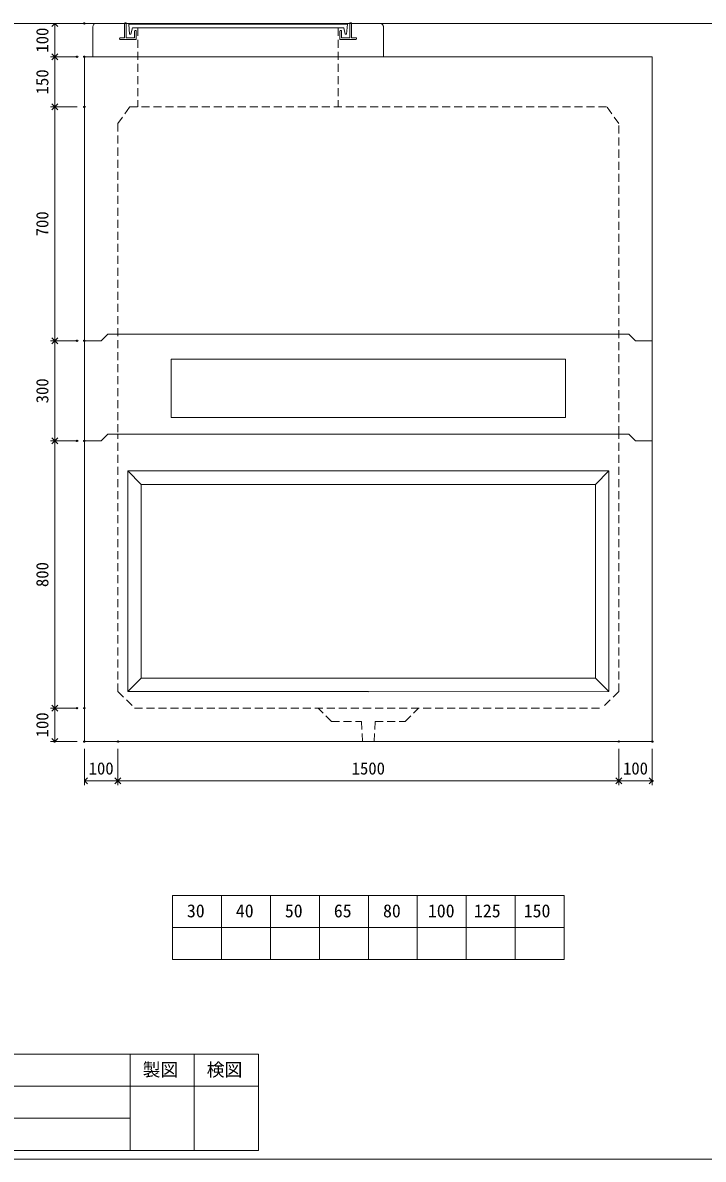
# Model space of a CAD drawing. Units: millimetres, scale not verified. Extents: x -6420 to 6420, y -3053 to 3053.
# Drawn here: x 285 to 2323, y -2658 to 745 of the extents above; entities that cross this region are included whole.
import ezdxf
from ezdxf.enums import TextEntityAlignment as Align

# ---------------------------------------------------------------- set-up
doc = ezdxf.new("R2010")
doc.units = ezdxf.units.MM
doc.header["$LTSCALE"] = 20
doc.header["$PDMODE"] = 32
doc.header["$PDSIZE"] = 4
for name, pattern in [('DASHED1', [1.8, 1.2, -0.6]), ('USER2', [50.8, 31.75, -6.35, 6.35, -6.35]), ('USER5', [3.185, 0.01, -3.175])]:
    doc.linetypes.add(name, pattern=pattern)
doc.layers.add('0-1_Defpoints', color=7, linetype='Continuous')
for name, color, linetype, lineweight in [('0-2_waku', 7, 'Continuous', 18), ('0-3_gaikei', 7, 'Continuous', 18), ('0-4_kakure', 7, 'DASHED1', 5), ('0-5_sunpou', 7, 'Continuous', 5), ('0-8_uchigawa', 6, 'Continuous', 18), ('0-A_futa', 3, 'Continuous', 18), ('0-B_GL', 4, 'Continuous', 18), ('0-D_文字１', 7, 'Continuous', 18), ('1-2_uchigawa2', 6, 'USER2', 18)]:
    doc.layers.add(name, color=color, linetype=linetype, lineweight=lineweight)
doc.styles.add('ＭＳ ゴシック', font='')
doc.styles.get('ＭＳ ゴシック').set_extended_font_data('MS Gothic')

# ---------------------------------------------------------------- blocks, each defined once
blk = doc.blocks.new('A$C13530FD9')
at = {"layer": '0-3_gaikei'}
for p, q in [((0, 0), (0, 90)), ((10, 100), (95, 100)), ((775, 100), (860, 100)), ((870, 0), (870, 90))]:
    blk.add_line(p, q, dxfattribs=at)
for centre, radius, start, end in [((9.42, 90.58), 9.44, 86.47383, 183.52617), ((860.33, 90.33), 9.68, 358.04251, 91.95749), ((860, 90), 10, 0, 10)]:
    blk.add_arc(centre, radius, start, end, dxfattribs=at)
at = {"layer": '0-4_kakure', "linetype": 'USER5', "lineweight": 18}
for p, q in [((135, 0), (135, 86.5)), ((735, 0), (735, 86.5))]:
    blk.add_line(p, q, dxfattribs=at)
at = {"layer": '0-A_futa'}
for p, q in [((95, 100), (95, 57)), ((97, 102), (100, 102)), ((100, 102), (100, 57)), ((107.81, 97.5), (762.14, 97.5)), ((107.81, 97.5), (110.3, 67.5)), ((118.33, 86.5), (114.01, 67.5)), ((118.33, 86.5), (751.67, 86.5)), ((125, 77), (125, 57)), ((127, 79), (128, 79)), ((130, 77), (130, 52)), ((740, 77), (740, 52)), ((743, 79), (742, 79)), ((745, 77), (745, 57)), ((751.67, 86.5), (755.99, 67.5)), ((762.14, 97.5), (759.89, 67.5)), ((770, 102), (773, 102)), ((770, 102), (770, 57)), ((775, 100), (775, 57)), ((80, 55), (80, 54)), ((82, 57), (95, 57)), ((130, 52), (82, 52)), ((100, 57), (125, 57)), ((110.3, 67.5), (114.01, 67.5)), ((740, 52), (788, 52)), ((770, 57), (745, 57)), ((759.89, 67.5), (755.99, 67.5)), ((788, 57), (775, 57)), ((790, 55), (790, 54))]:
    blk.add_line(p, q, dxfattribs=at)
for centre, start, end in [((97, 100), 90, 180), ((127, 77), 90, 180), ((128, 77), 0, 90), ((742, 77), 90, 180), ((743, 77), 0, 90), ((773, 100), 0, 90), ((82, 55), 90, 180), ((82, 54), 180, 270), ((788, 55), 0, 90), ((788, 54), 270, 0)]:
    blk.add_arc(centre, 2, start, end, dxfattribs=at)
blk = doc.blocks.new('_Open90')
at = {"layer": '0-5_sunpou'}
blk.add_line((0, 0), (-1, 0), dxfattribs=at)
blk.add_lwpolyline([(-0.5, 0.5), (0, 0), (-0.5, -0.5)], dxfattribs=at)
blk = doc.blocks.new('D63')
at = {"layer": '0-1_Defpoints'}
for p in [(3053.24, 3327.42), (2964.21, 3227.42), (3053.24, 3227.42)]:
    blk.add_point(p, dxfattribs=at)
at = {"layer": '0-5_sunpou'}
for p, q in [((3031.24, 3327.42), (2951.21, 3327.42)), ((2964.21, 3309.42), (2964.21, 3245.42)), ((3031.24, 3227.42), (2951.21, 3227.42))]:
    blk.add_line(p, q, dxfattribs=at)
at = {"layer": '0-5_sunpou', "xscale": 18, "yscale": 18}
for p, rotation in [((2964.21, 3327.42), 90), ((2964.21, 3227.42), 270)]:
    blk.add_blockref('_Open90', p, dxfattribs=dict(at, rotation=rotation))
at = {"layer": '0-5_sunpou', "style": 'ＭＳ ゴシック'}
blk.add_text('100', height=36.66, rotation=90, dxfattribs=at).set_placement((2956.21, 3239.92), align=Align.BOTTOM_LEFT)
blk = doc.blocks.new('D64')
at = {"layer": '0-1_Defpoints'}
for p in [(3031.24, 3227.42), (2964.21, 3077.42), (3053.24, 3077.42)]:
    blk.add_point(p, dxfattribs=at)
at = {"layer": '0-5_sunpou'}
for p, q in [((3009.24, 3227.42), (2951.21, 3227.42)), ((2964.21, 3209.42), (2964.21, 3095.42)), ((3031.24, 3077.42), (2951.21, 3077.42))]:
    blk.add_line(p, q, dxfattribs=at)
at = {"layer": '0-5_sunpou', "xscale": 18, "yscale": 18}
for p, rotation in [((2964.21, 3227.42), 90), ((2964.21, 3077.42), 270)]:
    blk.add_blockref('_Open90', p, dxfattribs=dict(at, rotation=rotation))
at = {"layer": '0-5_sunpou', "style": 'ＭＳ ゴシック'}
blk.add_text('150', height=36.66, rotation=90, dxfattribs=at).set_placement((2956.21, 3114.92), align=Align.BOTTOM_LEFT)
blk = doc.blocks.new('D65')
at = {"layer": '0-1_Defpoints'}
for p in [(3053.24, 3077.42), (2964.21, 2377.42), (3053.24, 2377.42)]:
    blk.add_point(p, dxfattribs=at)
at = {"layer": '0-5_sunpou'}
for p, q in [((3031.24, 3077.42), (2951.21, 3077.42)), ((2964.21, 3059.42), (2964.21, 2395.42)), ((3031.24, 2377.42), (2951.21, 2377.42))]:
    blk.add_line(p, q, dxfattribs=at)
at = {"layer": '0-5_sunpou', "xscale": 18, "yscale": 18}
for p, rotation in [((2964.21, 3077.42), 90), ((2964.21, 2377.42), 270)]:
    blk.add_blockref('_Open90', p, dxfattribs=dict(at, rotation=rotation))
at = {"layer": '0-5_sunpou', "style": 'ＭＳ ゴシック'}
blk.add_text('700', height=36.66, rotation=90, dxfattribs=at).set_placement((2956.21, 2689.92), align=Align.BOTTOM_LEFT)
blk = doc.blocks.new('D73')
at = {"layer": '0-1_Defpoints'}
for p in [(3031.24, 2377.42), (2964.21, 2077.42), (3031.24, 2077.42)]:
    blk.add_point(p, dxfattribs=at)
at = {"layer": '0-5_sunpou'}
for p, q in [((3009.24, 2377.42), (2951.21, 2377.42)), ((2964.21, 2359.42), (2964.21, 2095.42)), ((3009.24, 2077.42), (2951.21, 2077.42))]:
    blk.add_line(p, q, dxfattribs=at)
at = {"layer": '0-5_sunpou', "xscale": 18, "yscale": 18}
for p, rotation in [((2964.21, 2377.42), 90), ((2964.21, 2077.42), 270)]:
    blk.add_blockref('_Open90', p, dxfattribs=dict(at, rotation=rotation))
at = {"layer": '0-5_sunpou', "style": 'ＭＳ ゴシック'}
blk.add_text('300', height=36.66, rotation=90, dxfattribs=at).set_placement((2956.21, 2189.92), align=Align.BOTTOM_LEFT)
blk = doc.blocks.new('D50')
at = {"layer": '0-1_Defpoints'}
for p in [(3053.24, 2077.42), (2964.21, 1277.42), (3053.24, 1277.42)]:
    blk.add_point(p, dxfattribs=at)
at = {"layer": '0-5_sunpou'}
for p, q in [((3031.24, 2077.42), (2951.21, 2077.42)), ((2964.21, 2059.42), (2964.21, 1295.42)), ((3031.24, 1277.42), (2951.21, 1277.42))]:
    blk.add_line(p, q, dxfattribs=at)
at = {"layer": '0-5_sunpou', "xscale": 18, "yscale": 18}
for p, rotation in [((2964.21, 2077.42), 90), ((2964.21, 1277.42), 270)]:
    blk.add_blockref('_Open90', p, dxfattribs=dict(at, rotation=rotation))
at = {"layer": '0-5_sunpou', "style": 'ＭＳ ゴシック'}
blk.add_text('800', height=36.66, rotation=90, dxfattribs=at).set_placement((2956.21, 1639.92), align=Align.BOTTOM_LEFT)
blk = doc.blocks.new('D51')
at = {"layer": '0-1_Defpoints'}
for p in [(3031.24, 1277.42), (2964.21, 1177.42), (3053.24, 1177.42)]:
    blk.add_point(p, dxfattribs=at)
at = {"layer": '0-5_sunpou'}
for p, q in [((3009.24, 1277.42), (2951.21, 1277.42)), ((2964.21, 1259.42), (2964.21, 1195.42)), ((3031.24, 1177.42), (2951.21, 1177.42))]:
    blk.add_line(p, q, dxfattribs=at)
at = {"layer": '0-5_sunpou', "xscale": 18, "yscale": 18}
for p, rotation in [((2964.21, 1277.42), 90), ((2964.21, 1177.42), 270)]:
    blk.add_blockref('_Open90', p, dxfattribs=dict(at, rotation=rotation))
at = {"layer": '0-5_sunpou', "style": 'ＭＳ ゴシック'}
blk.add_text('100', height=36.66, rotation=90, dxfattribs=at).set_placement((2956.21, 1189.92), align=Align.BOTTOM_LEFT)
blk = doc.blocks.new('D52')
at = {"layer": '0-1_Defpoints'}
for p in [(3053.24, 1177.42), (3153.24, 1177.42), (3153.24, 1059.71)]:
    blk.add_point(p, dxfattribs=at)
at = {"layer": '0-5_sunpou'}
for p, q in [((3053.24, 1155.42), (3053.24, 1046.71)), ((3153.24, 1155.42), (3153.24, 1046.71)), ((3071.24, 1059.71), (3135.24, 1059.71))]:
    blk.add_line(p, q, dxfattribs=at)
at = {"layer": '0-5_sunpou', "xscale": 18, "yscale": 18, "rotation": 180}
blk.add_blockref('_Open90', (3053.24, 1059.71), dxfattribs=at)
at = {"layer": '0-5_sunpou', "xscale": 18, "yscale": 18}
blk.add_blockref('_Open90', (3153.24, 1059.71), dxfattribs=at)
at = {"layer": '0-5_sunpou', "style": 'ＭＳ ゴシック'}
blk.add_text('100', height=36.66, dxfattribs=at).set_placement((3065.74, 1067.71), align=Align.BOTTOM_LEFT)
blk = doc.blocks.new('D53')
at = {"layer": '0-1_Defpoints'}
for p in [(3153.24, 1177.42), (4653.24, 1177.42), (4653.24, 1059.71)]:
    blk.add_point(p, dxfattribs=at)
at = {"layer": '0-5_sunpou'}
for p, q in [((3153.24, 1155.42), (3153.24, 1046.71)), ((4653.24, 1155.42), (4653.24, 1046.71)), ((3171.24, 1059.71), (4635.24, 1059.71))]:
    blk.add_line(p, q, dxfattribs=at)
at = {"layer": '0-5_sunpou', "xscale": 18, "yscale": 18, "rotation": 180}
blk.add_blockref('_Open90', (3153.24, 1059.71), dxfattribs=at)
at = {"layer": '0-5_sunpou', "xscale": 18, "yscale": 18}
blk.add_blockref('_Open90', (4653.24, 1059.71), dxfattribs=at)
at = {"layer": '0-5_sunpou', "style": 'ＭＳ ゴシック'}
blk.add_text('1500', height=36.66, dxfattribs=at).set_placement((3853.24, 1067.71), align=Align.BOTTOM_LEFT)
blk = doc.blocks.new('D54')
at = {"layer": '0-1_Defpoints'}
for p in [(4653.24, 1177.42), (4753.24, 1177.42), (4753.24, 1059.71)]:
    blk.add_point(p, dxfattribs=at)
at = {"layer": '0-5_sunpou'}
for p, q in [((4653.24, 1155.42), (4653.24, 1046.71)), ((4753.24, 1155.42), (4753.24, 1046.71)), ((4671.24, 1059.71), (4735.24, 1059.71))]:
    blk.add_line(p, q, dxfattribs=at)
at = {"layer": '0-5_sunpou', "xscale": 18, "yscale": 18, "rotation": 180}
blk.add_blockref('_Open90', (4653.24, 1059.71), dxfattribs=at)
at = {"layer": '0-5_sunpou', "xscale": 18, "yscale": 18}
blk.add_blockref('_Open90', (4753.24, 1059.71), dxfattribs=at)
at = {"layer": '0-5_sunpou', "style": 'ＭＳ ゴシック'}
blk.add_text('100', height=36.66, dxfattribs=at).set_placement((4665.74, 1067.71), align=Align.BOTTOM_LEFT)

msp = doc.modelspace()

# ---------------------------------------------------------------- linework, layer by layer
at = {"layer": '0-2_waku'}
for p, q in [((733.17, -1868.4), (733.17, -2060.4)), ((733.17, -1868.4), (733.17, -2060.4)), ((733.17, -1868.4), (733.17, -2060.4)), ((733.17, -1868.4), (733.17, -2060.4)), ((733.17, -1868.4), (1906.5, -1868.4)), ((879.84, -1868.4), (879.84, -2060.4)), ((1026.5, -1868.4), (1026.5, -2060.4)), ((1026.5, -1868.4), (1026.5, -2060.4)), ((1173.17, -1868.4), (1173.17, -2060.4)), ((1319.84, -1868.4), (1319.84, -2060.4)), ((1466.5, -1868.4), (1466.5, -2060.4)), ((1613.17, -1868.4), (1613.17, -2060.4)), ((1759.84, -1868.4), (1759.84, -2060.4)), ((1906.5, -1868.4), (1906.5, -2060.4)), ((733.17, -1964.4), (1906.5, -1964.4)), ((733.17, -2060.4), (1906.5, -2060.4)), ((-1713.5, -2343.32), (990.5, -2343.32)), ((606.5, -2343.32), (606.5, -2631.32)), ((606.5, -2343.32), (606.5, -2631.32)), ((798.5, -2343.32), (798.5, -2631.32)), ((990.5, -2343.32), (990.5, -2631.32)), ((-1713.5, -2439.32), (990.5, -2439.32)), ((-1713.5, -2535.32), (606.5, -2535.32)), ((-1713.5, -2631.32), (990.5, -2631.32)), ((-1740.16, -2657.99), (6419.84, -2657.99))]:
    msp.add_line(p, q, dxfattribs=at)
at = {"layer": '0-3_gaikei'}
for p, q in [((469.84, 642.6), (2169.84, 642.6)), ((469.84, 642.6), (469.84, -507.4)), ((469.84, 642.6), (2169.84, 642.6)), ((2169.84, 642.6), (2169.84, -507.4)), ((539.84, -187.4), (519.84, -207.4)), ((539.84, -187.4), (2099.84, -187.4)), ((2099.84, -187.4), (2119.84, -207.4)), ((469.84, -207.4), (519.84, -207.4)), ((469.84, -207.4), (519.84, -207.4)), ((2119.84, -207.4), (2169.84, -207.4)), ((469.84, -507.4), (519.84, -507.4)), ((469.84, -507.4), (519.84, -507.4)), ((469.84, -507.4), (519.84, -507.4)), ((469.84, -507.4), (519.84, -507.4)), ((469.84, -507.4), (519.84, -507.4)), ((469.84, -507.4), (519.84, -507.4)), ((469.84, -507.4), (519.84, -507.4)), ((469.84, -507.4), (519.84, -507.4)), ((469.84, -507.4), (469.84, -1407.4)), ((469.84, -507.4), (519.84, -507.4)), ((469.84, -507.4), (519.84, -507.4)), ((469.84, -507.4), (519.84, -507.4)), ((469.84, -507.4), (519.84, -507.4)), ((469.84, -507.4), (519.84, -507.4)), ((469.84, -507.4), (519.84, -507.4)), ((469.84, -507.4), (519.84, -507.4)), ((469.84, -507.4), (519.84, -507.4)), ((469.84, -507.4), (519.84, -507.4)), ((469.84, -507.4), (519.84, -507.4)), ((469.84, -507.4), (519.84, -507.4)), ((469.84, -507.4), (519.84, -507.4)), ((469.84, -507.4), (519.84, -507.4)), ((539.84, -487.4), (519.84, -507.4)), ((539.84, -487.4), (519.84, -507.4)), ((539.84, -487.4), (519.84, -507.4)), ((539.84, -487.4), (519.84, -507.4)), ((539.84, -487.4), (519.84, -507.4)), ((539.84, -487.4), (519.84, -507.4)), ((539.84, -487.4), (519.84, -507.4)), ((539.84, -487.4), (519.84, -507.4)), ((539.84, -487.4), (519.84, -507.4)), ((539.84, -487.4), (519.84, -507.4)), ((539.84, -487.4), (519.84, -507.4)), ((539.84, -487.4), (519.84, -507.4)), ((539.84, -487.4), (519.84, -507.4)), ((539.84, -487.4), (519.84, -507.4)), ((539.84, -487.4), (519.84, -507.4)), ((539.84, -487.4), (519.84, -507.4)), ((539.84, -487.4), (519.84, -507.4)), ((539.84, -487.4), (519.84, -507.4)), ((539.84, -487.4), (519.84, -507.4)), ((539.84, -487.4), (519.84, -507.4)), ((539.84, -487.4), (519.84, -507.4)), ((539.84, -487.4), (2099.84, -487.4)), ((539.84, -487.4), (2099.84, -487.4)), ((539.84, -487.4), (2099.84, -487.4)), ((539.84, -487.4), (2099.84, -487.4)), ((539.84, -487.4), (2099.84, -487.4)), ((539.84, -487.4), (2099.84, -487.4)), ((539.84, -487.4), (2099.84, -487.4)), ((539.84, -487.4), (2099.84, -487.4)), ((539.84, -487.4), (2099.84, -487.4)), ((539.84, -487.4), (2099.84, -487.4)), ((539.84, -487.4), (2099.84, -487.4)), ((539.84, -487.4), (2099.84, -487.4)), ((539.84, -487.4), (2099.84, -487.4)), ((539.84, -487.4), (2099.84, -487.4)), ((539.84, -487.4), (2099.84, -487.4)), ((539.84, -487.4), (2099.84, -487.4)), ((539.84, -487.4), (2099.84, -487.4)), ((539.84, -487.4), (2099.84, -487.4)), ((539.84, -487.4), (2099.84, -487.4)), ((539.84, -487.4), (2099.84, -487.4)), ((539.84, -487.4), (2099.84, -487.4)), ((2099.84, -487.4), (2119.84, -507.4)), ((2099.84, -487.4), (2119.84, -507.4)), ((2099.84, -487.4), (2119.84, -507.4)), ((2099.84, -487.4), (2119.84, -507.4)), ((2099.84, -487.4), (2119.84, -507.4)), ((2099.84, -487.4), (2119.84, -507.4)), ((2099.84, -487.4), (2119.84, -507.4)), ((2099.84, -487.4), (2119.84, -507.4)), ((2099.84, -487.4), (2119.84, -507.4)), ((2099.84, -487.4), (2119.84, -507.4)), ((2099.84, -487.4), (2119.84, -507.4)), ((2099.84, -487.4), (2119.84, -507.4)), ((2099.84, -487.4), (2119.84, -507.4)), ((2099.84, -487.4), (2119.84, -507.4)), ((2099.84, -487.4), (2119.84, -507.4)), ((2099.84, -487.4), (2119.84, -507.4)), ((2099.84, -487.4), (2119.84, -507.4)), ((2099.84, -487.4), (2119.84, -507.4)), ((2099.84, -487.4), (2119.84, -507.4)), ((2099.84, -487.4), (2119.84, -507.4)), ((2099.84, -487.4), (2119.84, -507.4)), ((2119.84, -507.4), (2169.84, -507.4)), ((2119.84, -507.4), (2169.84, -507.4)), ((2119.84, -507.4), (2169.84, -507.4)), ((2119.84, -507.4), (2169.84, -507.4)), ((2119.84, -507.4), (2169.84, -507.4)), ((2119.84, -507.4), (2169.84, -507.4)), ((2119.84, -507.4), (2169.84, -507.4)), ((2119.84, -507.4), (2169.84, -507.4)), ((2119.84, -507.4), (2169.84, -507.4)), ((2119.84, -507.4), (2169.84, -507.4)), ((2119.84, -507.4), (2169.84, -507.4)), ((2119.84, -507.4), (2169.84, -507.4)), ((2119.84, -507.4), (2169.84, -507.4)), ((2119.84, -507.4), (2169.84, -507.4)), ((2119.84, -507.4), (2169.84, -507.4)), ((2119.84, -507.4), (2169.84, -507.4)), ((2119.84, -507.4), (2169.84, -507.4)), ((2119.84, -507.4), (2169.84, -507.4)), ((2119.84, -507.4), (2169.84, -507.4)), ((2119.84, -507.4), (2169.84, -507.4)), ((2119.84, -507.4), (2169.84, -507.4)), ((2169.84, -1407.4), (2169.84, -507.4)), ((469.84, -1407.4), (2169.84, -1407.4))]:
    msp.add_line(p, q, dxfattribs=at)
at = {"layer": '0-4_kakure'}
for p, q in [((629.84, 729.1), (629.84, 492.6)), ((1229.84, 729.1), (1229.84, 492.6)), ((569.84, 442.6), (604.84, 492.6)), ((604.84, 492.6), (2034.84, 492.6)), ((2069.84, 442.6), (2034.84, 492.6)), ((569.84, 442.6), (569.84, -487.4)), ((2069.84, -487.4), (2069.84, 442.6)), ((569.84, -1257.4), (569.84, -487.4)), ((2069.84, -1257.4), (2069.84, -487.4)), ((569.84, -1257.4), (619.84, -1307.4)), ((2069.84, -1257.4), (2019.84, -1307.4)), ((619.84, -1307.4), (2019.84, -1307.4)), ((1209.84, -1347.4), (1169.84, -1307.4)), ((1209.84, -1347.4), (1299.84, -1347.4)), ((1299.84, -1347.4), (1302.34, -1407.4)), ((1339.84, -1347.4), (1337.34, -1407.4))]:
    msp.add_line(p, q, dxfattribs=at)
msp.add_lwpolyline([(1339.84, -1347.4), (1429.84, -1347.4), (1469.84, -1307.4)], dxfattribs=at)
at = {"layer": '0-8_uchigawa'}
for p, q in [((599.84, -597.4), (1319.84, -597.4)), ((599.84, -597.4), (599.84, -1257.4)), ((639.84, -637.4), (599.84, -597.4)), ((2039.84, -597.4), (1319.84, -597.4)), ((1999.84, -637.4), (2039.84, -597.4)), ((2039.84, -597.4), (2039.84, -1257.4)), ((2039.84, -597.4), (2039.84, -1257.4)), ((639.84, -637.4), (639.84, -1217.4)), ((639.84, -637.4), (1319.84, -637.4)), ((639.84, -637.4), (1319.84, -637.4)), ((1999.84, -637.4), (1319.84, -637.4)), ((1999.84, -637.4), (1999.84, -1217.4)), ((639.84, -1217.4), (599.84, -1257.4)), ((639.84, -1217.4), (1319.84, -1217.4)), ((599.84, -1257.4), (1319.84, -1257.4)), ((1320.53, -1258.09), (2039.84, -1257.4))]:
    msp.add_line(p, q, dxfattribs=at)
msp.add_lwpolyline([(1319.84, -1217.4), (1999.84, -1217.4), (2039.84, -1257.4)], dxfattribs=at)
at = {"layer": '0-B_GL'}
msp.add_line((-1740.16, 742.6), (6419.84, 742.6), dxfattribs=at)
at = {"layer": '1-2_uchigawa2'}
for p, q in [((729.84, -262.4), (1319.84, -262.4)), ((729.84, -262.4), (729.84, -437.4)), ((1909.84, -262.4), (1319.84, -262.4)), ((1909.84, -262.4), (1909.84, -437.4)), ((729.84, -437.4), (1320.37, -437.4)), ((1909.84, -437.4), (1319.3, -437.4))]:
    msp.add_line(p, q, dxfattribs=at)

# ---------------------------------------------------------------- block references
at = {"layer": '0-4_kakure'}
msp.add_blockref('A$C13530FD9', (494.84, 642.6), dxfattribs=at)
at = {"layer": '0-5_sunpou'}
for name in ['D63', 'D64', 'D65', 'D73', 'D50', 'D51', 'D52', 'D53', 'D54']:
    msp.add_blockref(name, (-2583.4, -2584.82), dxfattribs=at)

# ---------------------------------------------------------------- texts
at = {"layer": '0-D_文字１', "style": 'ＭＳ ゴシック'}
for s, p in [('30', (776.57, -1945.49)), ('40', (923.24, -1945.49)), ('50', (1069.9, -1945.49)), ('65', (1216.57, -1945.49)), ('80', (1363.78, -1945.49)), ('100', (1498.28, -1945.49)), ('125', (1636.13, -1945.49)), ('150', (1785.15, -1945.49)), ('製図', (643.92, -2420.99)), ('検図', (835.92, -2420.99))]:
    msp.add_text(s, height=39.1, dxfattribs=at).set_placement(p, align=Align.BOTTOM_LEFT)

doc.saveas('drawing.dxf')
